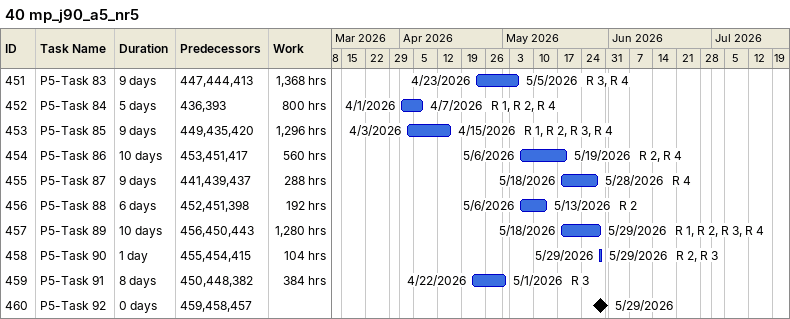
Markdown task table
40 mp_j90_a5_nr5

| ID | Task | Duration | Start | Finish | Predecessors | Resources | Work (h) |
|---|---|---|---|---|---|---|---|
| 451 | P5-Task 83 | 9d | 2026-04-23 | 2026-05-05 | 447, 444, 413 | R 3, R 4 | 1368 |
| 452 | P5-Task 84 | 5d | 2026-04-01 | 2026-04-07 | 436, 393 | R 1, R 2, R 4 | 800 |
| 453 | P5-Task 85 | 9d | 2026-04-03 | 2026-04-15 | 449, 435, 420 | R 1, R 2, R 3, R 4 | 1296 |
| 454 | P5-Task 86 | 10d | 2026-05-06 | 2026-05-19 | 453, 451, 417 | R 2, R 4 | 560 |
| 455 | P5-Task 87 | 9d | 2026-05-18 | 2026-05-28 | 441, 439, 437 | R 4 | 288 |
| 456 | P5-Task 88 | 6d | 2026-05-06 | 2026-05-13 | 452, 451, 398 | R 2 | 192 |
| 457 | P5-Task 89 | 10d | 2026-05-18 | 2026-05-29 | 456, 450, 443 | R 1, R 2, R 3, R 4 | 1280 |
| 458 | P5-Task 90 | 1d | 2026-05-29 | 2026-05-29 | 455, 454, 415 | R 2, R 3 | 104 |
| 459 | P5-Task 91 | 8d | 2026-04-22 | 2026-05-01 | 450, 448, 382 | R 3 | 384 |
| 460 | P5-Task 92 | 0d | 2026-05-29 | 2026-05-29 | 459, 458, 457 |  |  |
